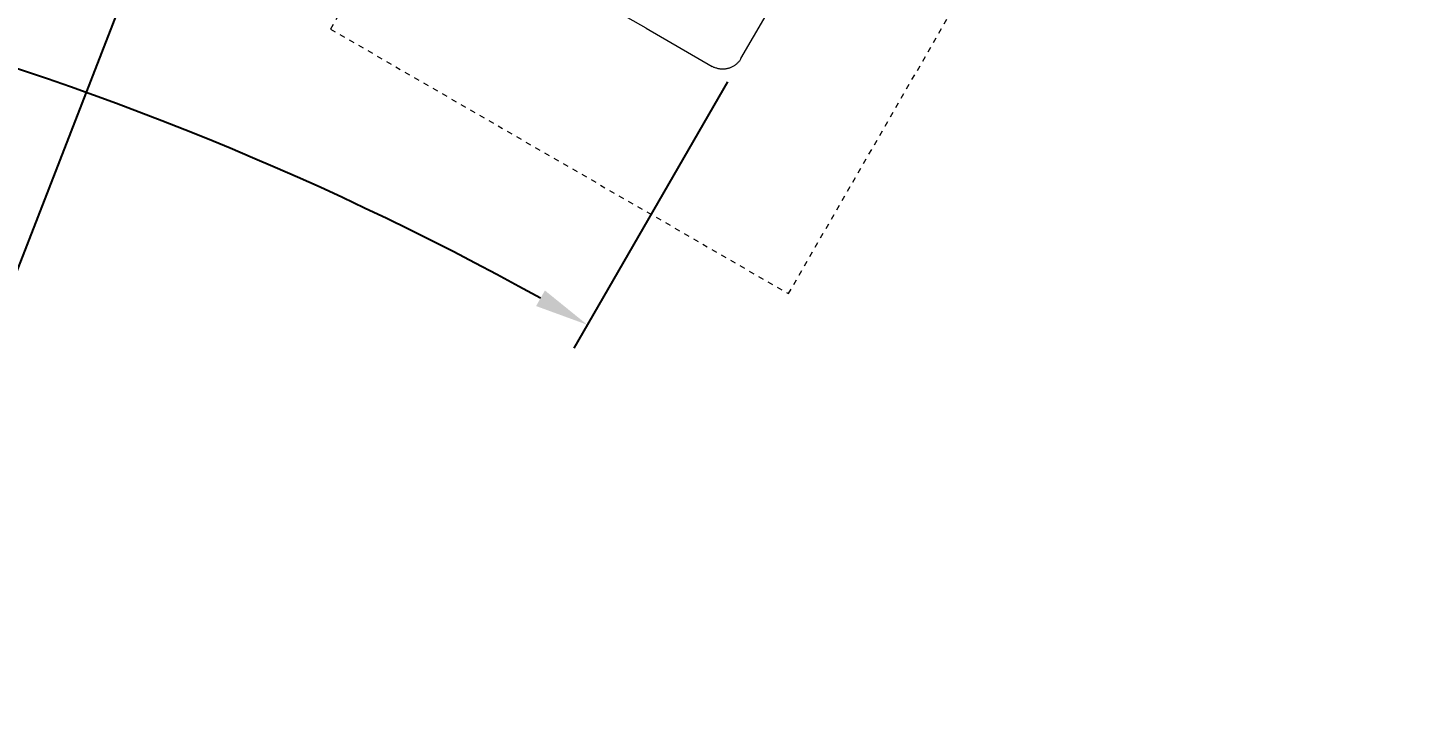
# Model space of a CAD drawing. Header units: inches. Extents: x -6 to 195, y -3 to 126.
# Drawn here: x 60.83 to 86.8, y 34.93 to 47.55 of the extents above; entities that cross this region are included whole.
import ezdxf

# ---------------------------------------------------------------- set-up
doc = ezdxf.new("R2010")
doc.units = ezdxf.units.IN
doc.linetypes.add('HIDDEN', pattern=[1.905, 1.27, -0.635])
for name, color, linetype, lineweight in [('ZANO_R', 7, 'Continuous', 0), ('ZANO_R_przerywana', 250, 'HIDDEN', 0), ('ZANO_W', 1, 'Continuous', 0)]:
    doc.layers.add(name, color=color, linetype=linetype, lineweight=lineweight)
doc.styles.get("Standard").update_dxf_attribs({"font": 'arial.ttf'})
doc.dimstyles.new('amerykanie', dxfattribs={"dimtxt": 50, "dimasz": 50, "dimexe": 0.5, "dimexo": 0.5, "dimgap": 1, "dimtad": 1, "dimdec": 0, "dimzin": 0, "dimlunit": 5, "dimtxsty": 'Standard', "dimcen": 0.09, "dimclrd": 1, "dimclre": 1, "dimclrt": 1, "dimazin": 0, "dimtfac": 1, "dimtdec": 0, "dimtmove": 0, "dimatfit": 3, "dimfxl": 1, "dimtzin": 0, "dimarcsym": 1})

# ---------------------------------------------------------------- blocks, each defined once
blk = doc.blocks.new('*D380')
at = {"layer": 'ZANO_W', "color": 1, "lineweight": -2}
for p, q in [((11.478, 46.56), (14.337, 41.605)), ((73.856, 46.547), (70.995, 41.593))]:
    blk.add_line(p, q, dxfattribs=at)
blk.add_arc((42.655, -7.468), 57.158, 60.9899, 118.985, dxfattribs=at)
at = {"layer": 'ZANO_W', "color": 1}
for points in [[(14.876, 42.676), (15.04, 42.386), (14.087, 42.039)], [(70.293, 42.374), (70.457, 42.664), (71.245, 42.026)]]:
    blk.add_solid(points, dxfattribs=at)
at = {"layer": 'ZANO_W', "color": 1, "insert": (42.668, 51.03), "char_height": 1.625, "attachment_point": 5, "rotation": 359.9875}
blk.add_mtext("60%%d0'", dxfattribs=at)
blk = doc.blocks.new('*D395')
at = {"layer": 'ZANO_W', "color": 1, "lineweight": -2}
blk.add_line((70.002, 67.183), (56.871, 33.363), dxfattribs=at)
at = {"layer": 'ZANO_W', "color": 1}
blk.add_solid([(70.157, 67.123), (69.846, 67.243), (70.364, 68.115)], dxfattribs=at)
at = {"layer": 'ZANO_W', "color": 1, "insert": (57.419, 38.477), "char_height": 1.625, "attachment_point": 5, "rotation": 68.7808}
blk.add_mtext('R76 9/16', dxfattribs=at)

msp = doc.modelspace()

# ---------------------------------------------------------------- linework, layer by layer
at = {"layer": 'ZANO_R'}
for p, q in [((74.10627, 46.97947), (82.57405, 61.63868)), ((72.34115, 47.54441), (72.00166, 47.74051)), ((72.34115, 47.54441), (73.56843, 46.83548)), ((73.58019, 46.82895), (73.56843, 46.83548)), ((73.59216, 46.82284), (73.58019, 46.82895)), ((73.60433, 46.81713), (73.59216, 46.82284)), ((73.61669, 46.81184), (73.60433, 46.81713)), ((73.62922, 46.80698), (73.61669, 46.81184)), ((73.64191, 46.80254), (73.62922, 46.80698)), ((73.65475, 46.79855), (73.64191, 46.80254)), ((73.66771, 46.79499), (73.65475, 46.79855)), ((73.68079, 46.79188), (73.66771, 46.79499)), ((73.69397, 46.78922), (73.68079, 46.79188)), ((73.70723, 46.78701), (73.69397, 46.78922)), ((73.72056, 46.78525), (73.70723, 46.78701)), ((73.73394, 46.78395), (73.72056, 46.78525)), ((73.74735, 46.7831), (73.73394, 46.78395)), ((73.76079, 46.78272), (73.74735, 46.7831)), ((73.77424, 46.78279), (73.76079, 46.78272)), ((73.78767, 46.78332), (73.77424, 46.78279)), ((73.80107, 46.78431), (73.78767, 46.78332)), ((73.81444, 46.78576), (73.80107, 46.78431)), ((73.82775, 46.78767), (73.81444, 46.78576)), ((73.84098, 46.79002), (73.82775, 46.78767)), ((73.85413, 46.79283), (73.84098, 46.79002)), ((73.86717, 46.79608), (73.85413, 46.79283)), ((73.8801, 46.79978), (73.86717, 46.79608)), ((73.89289, 46.80392), (73.8801, 46.79978)), ((73.90553, 46.80849), (73.89289, 46.80392)), ((73.91801, 46.81349), (73.90553, 46.80849)), ((73.93031, 46.81891), (73.91801, 46.81349)), ((73.94242, 46.82475), (73.93031, 46.81891)), ((73.95432, 46.831), (73.94242, 46.82475)), ((73.966, 46.83766), (73.95432, 46.831)), ((73.97745, 46.8447), (73.966, 46.83766)), ((73.98865, 46.85214), (73.97745, 46.8447)), ((73.99959, 46.85995), (73.98865, 46.85214)), ((74.01026, 46.86813), (73.99959, 46.85995)), ((74.02064, 46.87667), (74.01026, 46.86813)), ((74.03073, 46.88556), (74.02064, 46.87667)), ((74.0405, 46.89479), (74.03073, 46.88556)), ((74.04995, 46.90435), (74.0405, 46.89479)), ((74.05908, 46.91422), (74.04995, 46.90435)), ((74.06785, 46.92441), (74.05908, 46.91422)), ((74.07628, 46.93488), (74.06785, 46.92441)), ((74.08435, 46.94564), (74.07628, 46.93488)), ((74.09204, 46.95666), (74.08435, 46.94564)), ((74.09935, 46.96794), (74.09204, 46.95666)), ((74.10627, 46.97947), (74.09935, 46.96794))]:
    msp.add_line(p, q, dxfattribs=at)
at = {"layer": 'ZANO_R_przerywana', "ltscale": 0.05}
for p, q in [((74.98925, 42.60478), (86.80475, 63.05949)), ((68.01762, 50.21324), (66.46645, 47.5279)), ((66.46645, 47.5279), (74.98925, 42.60478))]:
    msp.add_line(p, q, dxfattribs=at)

# ---------------------------------------------------------------- dimensions: what is measured, and where the dimension line sits
at = {"layer": 'ZANO_W'}
dim = msp.add_radius_dim(center=(42.65627, -3.24801), mpoint=(70.3637, 68.11508), dimstyle='amerykanie', override={"dimtxt": 1.625, "dimasz": 1, "dimgap": 0.5, "dimdec": 4, "dimaunit": 1, "dimadec": 1, "dimtdec": 4, "dimtmove": 1, "dimfrac": 2}, dxfattribs=at)
dim.commit()
dim.dimension.update_dxf_attribs({"geometry": '*D395', "text_midpoint": (58.66803, 37.99178), "dimtype": 164})
dim = msp.add_angular_dim_2l(base=(52.59297, 48.81942), line1=((74.10627, 46.97947), (82.57405, 61.63868)), line2=((2.76688, 61.65614), (11.22824, 46.99322)), dimstyle='amerykanie', override={"dimtxt": 1.625, "dimasz": 1, "dimgap": 0.5, "dimdec": 4, "dimaunit": 1, "dimadec": 1, "dimtdec": 4, "dimtmove": 1, "dimfrac": 2}, dxfattribs=at)
dim.commit()
dim.dimension.update_dxf_attribs({"geometry": '*D380', "text_midpoint": (42.66814, 51.03015)})

doc.saveas('drawing.dxf')
